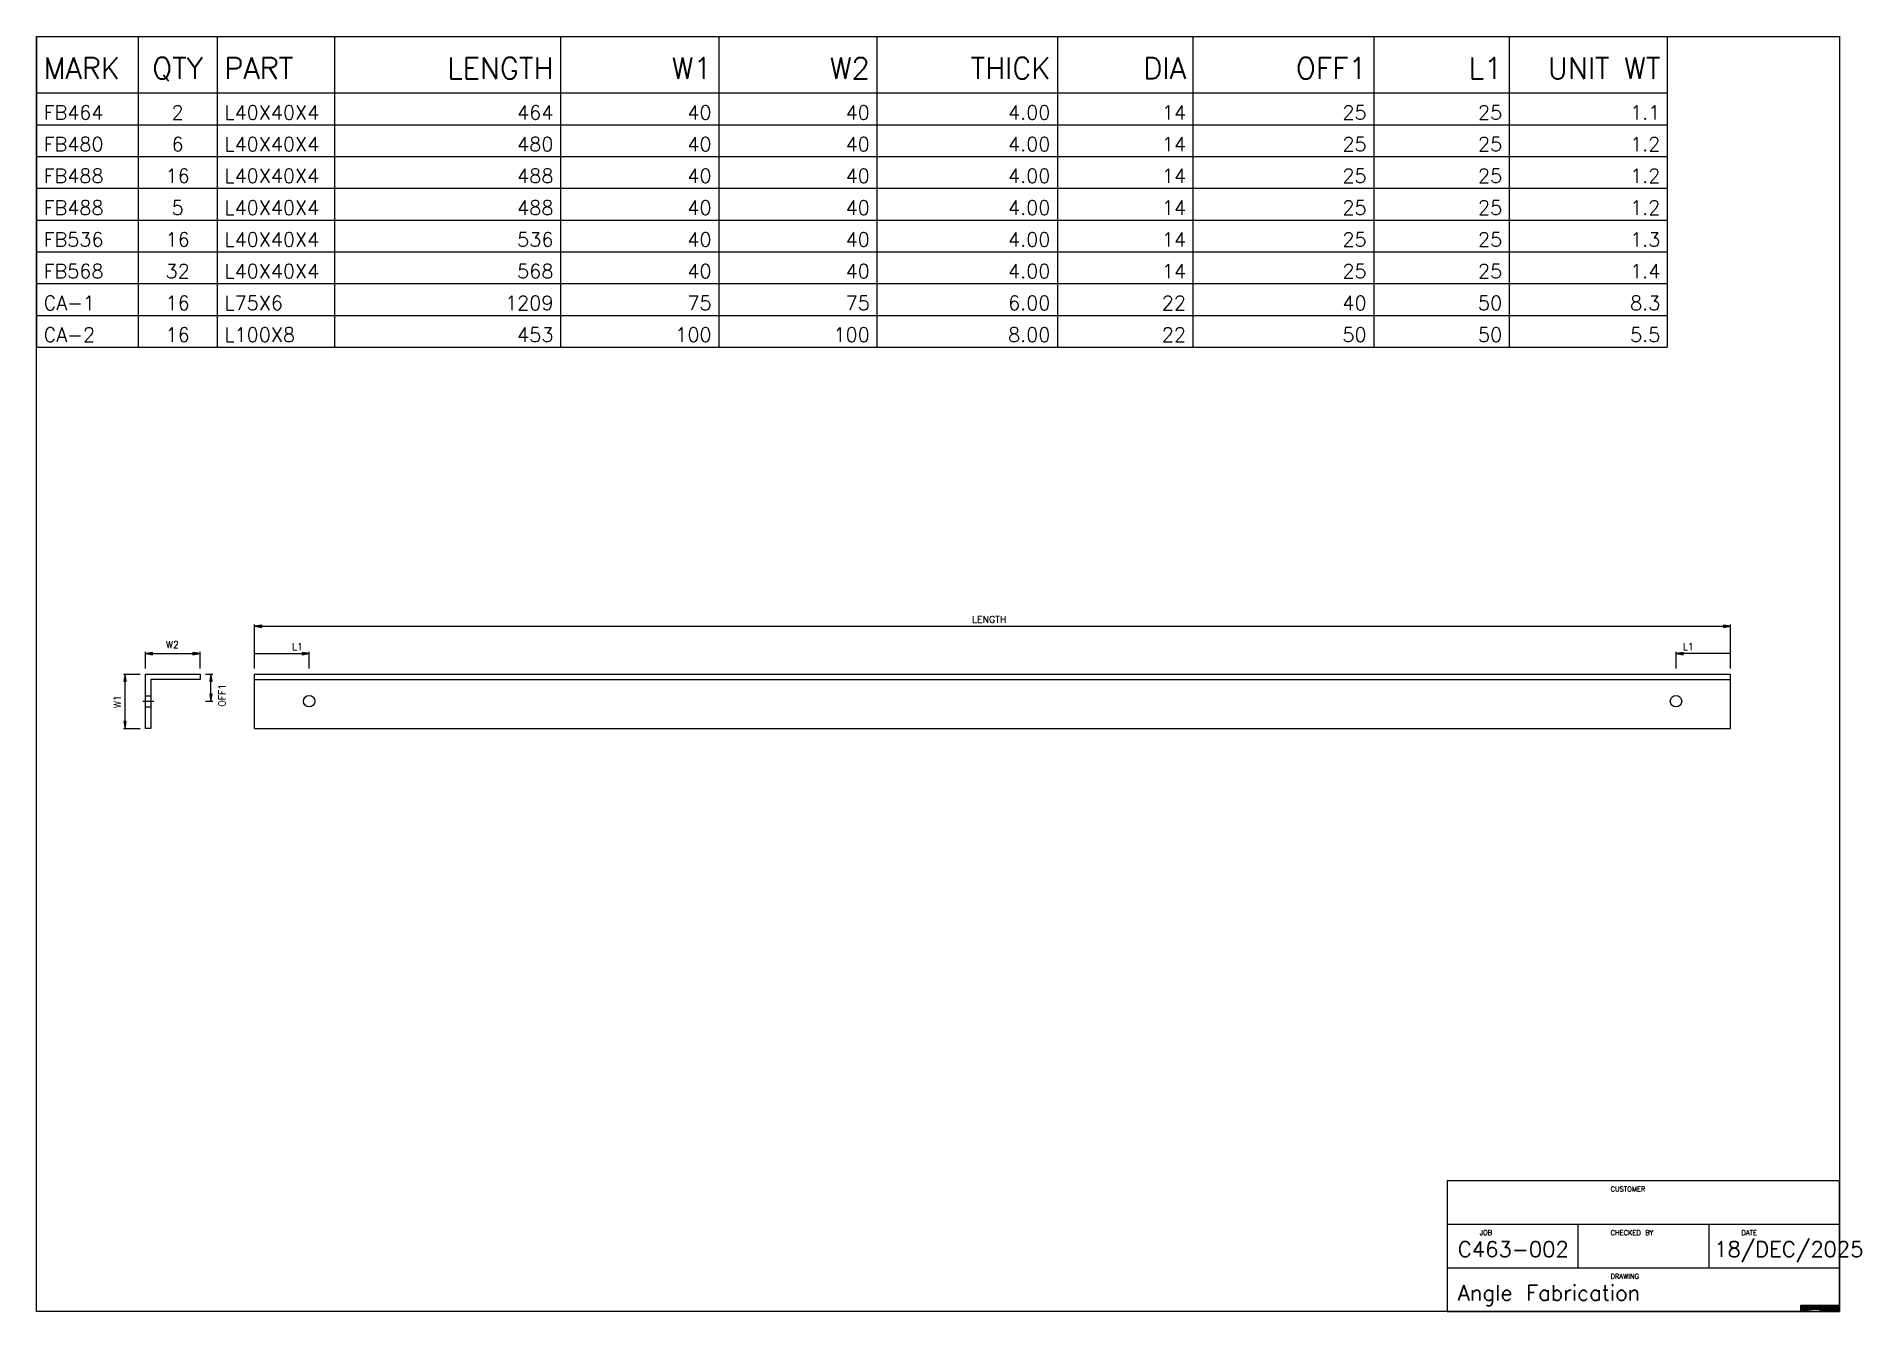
# Model space of a CAD drawing. Extents: x 0 to 425, y 0 to 297.
import ezdxf
from ezdxf.enums import TextEntityAlignment as Align

# ---------------------------------------------------------------- set-up
doc = ezdxf.new("R2010")
doc.units = 0
doc.header["$MEASUREMENT"] = 0
doc.linetypes.add('CONTIN', pattern=[0])
doc.layers.get('0').update_dxf_attribs({"linetype": 'CONTIN'})
for name, color, linetype in [('1', 7, 'CONTIN'), ('14', 7, 'CONTIN'), ('2', 7, 'CONTIN'), ('20', 7, 'CONTIN'), ('22', 7, 'CONTIN'), ('6', 4, 'CONTIN')]:
    doc.layers.add(name, color=color, linetype=linetype)
doc.styles.add('SIMPLEX', font='SIMPLEX')
doc.styles.get("Standard").update_dxf_attribs({"font": 'txt.shx'})

# ---------------------------------------------------------------- blocks, each defined once
blk = doc.blocks.new('ANGBORDR')
at = {"layer": '22'}
for p, q in [((0, 0), (0, 297)), ((0, 297), (420, 297)), ((420, 297), (420, 0)), ((420, 0), (0, 0))]:
    blk.add_line(p, q, dxfattribs=at)
blk = doc.blocks.new('ANGTITLE')
for p, q in [((0, 30.48), (91.44, 30.48)), ((0, 30.48), (0, 0)), ((91.44, 0), (91.44, 30.48)), ((0, 20.32), (91.44, 20.32)), ((30.48, 20.32), (30.48, 10.16)), ((60.96, 20.32), (60.96, 10.16)), ((0, 10.16), (91.44, 10.16)), ((0, 0), (91.44, 0))]:
    blk.add_line(p, q)
for s, height, p in [('CUSTOMER', 1.143, (38.1, 27.94)), ('JOB', 1.143, (7.62, 17.78)), ('CHECKED BY', 1.143, (38.1, 17.78)), ('DATE', 1.143, (68.58, 17.78)), ('C463-002', 3.607, (2.54, 12.7)), ('18/DEC/2025', 3.6068, (62.23, 12.7)), ('DRAWING', 1.143, (38.1, 7.62)), ('Angle Fabrication', 3.6068, (2.54, 2.54))]:
    blk.add_text(s, height=height).set_placement(p)
blk = doc.blocks.new('LOGO')
for p, q in [((-9, 0), (-9, 1.5)), ((-9, 1.5), (0, 1.5)), ((-9, 1.14), (0, 1.14)), ((-9, 0.86), (0, 0.86)), ((-9, 0.57), (0, 0.57)), ((-7.71, 0), (-7.71, 1.14)), ((-4.5, 0), (-4.5, 1.5)), ((-4.5, 0.29), (0, 0.29)), ((-2.93, 0.86), (-2.93, 0.57)), ((-2.5, 0.57), (-2.5, 0.29)), ((-1.5, 0.86), (-1.5, 0.57))]:
    blk.add_line(p, q)
at = {"layer": '14'}
for s, height, p in [('ADDRESS', 0.143, (-8.86, 0.07)), ('PROJECT', 0.143, (-8.86, 0.93)), ('ID', 0.143, (-8.86, 0.64)), ('PROJECT', 0.143, (-8.86, 0.36)), ('INFINITI SOLUTIONS', 0.214, (-8.86, 1.21)), ('Warehouse', 0.143, (-7.57, 0.36)), ('Vapi', 0.143, (-7.57, 0.07)), ('Proposed Warehouse', 0.143, (-7.57, 0.93)), ('C463-002', 0.143, (-7.57, 0.64)), ('Angle Fabrication', 0.143, (-4.36, 0.93)), ('DESIGN:', 0.143, (-4.36, 0.64)), ('DATE:', 0.143, (-4.36, 0.36)), ('18/DEC/2025', 0.143, (-3.76, 0.36)), ('VVJ', 0.143, (-3.5, 0.64)), ('DRAFT:', 0.143, (-2.79, 0.64)), ('SHEET', 0.143, (-2.36, 0.36)), ('CHECK:', 0.143, (-1.36, 0.64)), ('OF', 0.143, (-0.93, 0.36))]:
    blk.add_text(s, height=height, dxfattribs=at).set_placement(p)
blk = doc.blocks.new('ANGPLATE')
at = {"layer": '20'}
for p, q in [((0, 0), (128.37, 0)), ((0, 0), (0, -24.45)), ((0, 0), (0, -24.45)), ((8, 0), (8, -24.45)), ((14.22, 0), (14.22, -24.45)), ((23.47, 0), (23.47, -24.45)), ((41.25, 0), (41.25, -24.45)), ((53.7, 0), (53.7, -24.45)), ((66.14, 0), (66.14, -24.45)), ((80.37, 0), (80.37, -24.45)), ((91.03, 0), (91.03, -24.45)), ((105.26, 0), (105.26, -24.45)), ((115.93, 0), (115.93, -24.45)), ((128.37, 0), (128.37, -24.45)), ((0, -4.44), (128.37, -4.44)), ((0, -6.95), (128.37, -6.95)), ((0, -9.45), (128.37, -9.45)), ((0, -11.95), (128.37, -11.95)), ((0, -14.45), (128.37, -14.45)), ((0, -16.95), (128.37, -16.95)), ((0, -19.45), (128.37, -19.45)), ((0, -21.95), (128.37, -21.95)), ((0, -24.45), (128.37, -24.45)), ((0, -24.45), (128.37, -24.45))]:
    blk.add_line(p, q, dxfattribs=at)
at = {"layer": '1', "style": 'SIMPLEX'}
for s, height, p in [('MARK', 1.667, (0.56, -3.33)), ('PART', 1.667, (14.78, -3.33)), ('FB464', 1.111, (0.56, -6.53)), ('L40X40X4', 1.111, (14.78, -6.53)), ('FB480', 1.111, (0.56, -9.03)), ('L40X40X4', 1.111, (14.78, -9.03)), ('FB488', 1.111, (0.56, -11.53)), ('L40X40X4', 1.111, (14.78, -11.53)), ('FB488', 1.111, (0.56, -14.03)), ('L40X40X4', 1.111, (14.78, -14.03)), ('FB536', 1.111, (0.56, -16.53)), ('L40X40X4', 1.111, (14.78, -16.53)), ('FB568', 1.111, (0.56, -19.03)), ('L40X40X4', 1.111, (14.78, -19.03)), ('CA-1', 1.111, (0.56, -21.53)), ('L75X6', 1.111, (14.78, -21.53)), ('CA-2', 1.111, (0.56, -24.03)), ('L100X8', 1.111, (14.78, -24.03))]:
    blk.add_text(s, height=height, dxfattribs=at).set_placement(p)
for s, height, p in [('QTY', 1.667, (11.11, -3.33)), ('2', 1.11, (11.11, -6.53)), ('6', 1.11, (11.11, -9.03)), ('16', 1.111, (11.11, -11.53)), ('5', 1.11, (11.11, -14.03)), ('16', 1.111, (11.11, -16.53)), ('32', 1.111, (11.11, -19.03)), ('16', 1.111, (11.11, -21.53)), ('16', 1.111, (11.11, -24.03))]:
    blk.add_text(s, height=height, dxfattribs=at).set_placement(p, align=Align.CENTER)
for s, height, p in [('LENGTH', 1.667, (40.69, -3.33)), ('W1', 1.667, (53.14, -3.33)), ('W2', 1.667, (65.59, -3.33)), ('THICK', 1.667, (79.81, -3.33)), ('DIA', 1.667, (90.48, -3.33)), ('OFF1', 1.667, (104.7, -3.33)), ('L1', 1.667, (115.37, -3.33)), ('UNIT WT', 1.667, (127.82, -3.33)), ('464', 1.111, (40.69, -6.53)), ('40', 1.111, (53.14, -6.53)), ('40', 1.111, (65.59, -6.53)), ('4.00', 1.111, (79.81, -6.53)), ('14', 1.111, (90.48, -6.53)), ('25', 1.111, (104.7, -6.53)), ('25', 1.111, (115.37, -6.53)), ('1.1', 1.111, (127.82, -6.53)), ('480', 1.111, (40.69, -9.03)), ('40', 1.111, (53.14, -9.03)), ('40', 1.111, (65.59, -9.03)), ('4.00', 1.111, (79.81, -9.03)), ('14', 1.111, (90.48, -9.03)), ('25', 1.111, (104.7, -9.03)), ('25', 1.111, (115.37, -9.03)), ('1.2', 1.111, (127.82, -9.03)), ('488', 1.111, (40.69, -11.53)), ('40', 1.111, (53.14, -11.53)), ('40', 1.111, (65.59, -11.53)), ('4.00', 1.111, (79.81, -11.53)), ('14', 1.111, (90.48, -11.53)), ('25', 1.111, (104.7, -11.53)), ('25', 1.111, (115.37, -11.53)), ('1.2', 1.111, (127.82, -11.53)), ('488', 1.111, (40.69, -14.03)), ('40', 1.111, (53.14, -14.03)), ('40', 1.111, (65.59, -14.03)), ('4.00', 1.111, (79.81, -14.03)), ('14', 1.111, (90.48, -14.03)), ('25', 1.111, (104.7, -14.03)), ('25', 1.111, (115.37, -14.03)), ('1.2', 1.111, (127.82, -14.03)), ('536', 1.111, (40.69, -16.53)), ('40', 1.111, (53.14, -16.53)), ('40', 1.111, (65.59, -16.53)), ('4.00', 1.111, (79.81, -16.53)), ('14', 1.111, (90.48, -16.53)), ('25', 1.111, (104.7, -16.53)), ('25', 1.111, (115.37, -16.53)), ('1.3', 1.111, (127.82, -16.53)), ('568', 1.111, (40.69, -19.03)), ('40', 1.111, (53.14, -19.03)), ('40', 1.111, (65.59, -19.03)), ('4.00', 1.111, (79.81, -19.03)), ('14', 1.111, (90.48, -19.03)), ('25', 1.111, (104.7, -19.03)), ('25', 1.111, (115.37, -19.03)), ('1.4', 1.111, (127.82, -19.03)), ('1209', 1.111, (40.69, -21.53)), ('75', 1.111, (53.14, -21.53)), ('75', 1.111, (65.59, -21.53)), ('6.00', 1.111, (79.81, -21.53)), ('22', 1.111, (90.48, -21.53)), ('40', 1.111, (104.7, -21.53)), ('50', 1.111, (115.37, -21.53)), ('8.3', 1.111, (127.82, -21.53)), ('453', 1.111, (40.69, -24.03)), ('100', 1.111, (53.14, -24.03)), ('100', 1.111, (65.59, -24.03)), ('8.00', 1.111, (79.81, -24.03)), ('22', 1.111, (90.48, -24.03)), ('50', 1.111, (104.7, -24.03)), ('50', 1.111, (115.37, -24.03)), ('5.5', 1.111, (127.82, -24.03))]:
    blk.add_text(s, height=height, dxfattribs=at).set_placement(p, align=Align.RIGHT)
blk = doc.blocks.new('ARROW')
at = {"layer": '2'}
for p, q in [((0, 0), (-1.65, 0.28)), ((-1.65, 0.28), (-1.65, -0.28)), ((-1.65, -0.28), (0, 0))]:
    blk.add_line(p, q, dxfattribs=at)
blk = doc.blocks.new('CYAN_CRCL')
at = {"layer": '6'}
blk.add_circle((0, 0), 0.889, dxfattribs=at)
blk = doc.blocks.new('SPHOLE')
at = {"layer": '6', "xscale": 1.5, "yscale": 1.5, "zscale": 1.5}
blk.add_blockref('CYAN_CRCL', (0, 0), dxfattribs=at)
blk = doc.blocks.new('ANGPIECE')
at = {"layer": '1'}
for p, q in [((50.8, 154.85), (50.8, 160.01)), ((50.8, 159.61), (394.6, 159.61)), ((394.6, 154.85), (394.6, 160.01)), ((25.4, 149.77), (25.4, 153.66)), ((25.4, 153.26), (38.1, 153.26)), ((38.1, 149.77), (38.1, 153.66)), ((50.8, 149.77), (50.8, 154.85)), ((50.8, 149.77), (50.8, 154.85)), ((50.8, 153.26), (63.5, 153.26)), ((63.5, 149.77), (63.5, 153.66)), ((381.9, 149.77), (381.9, 153.66)), ((394.6, 153.26), (381.9, 153.26)), ((394.6, 149.77), (394.6, 154.85)), ((20.24, 148.5), (24.13, 148.5)), ((20.64, 135.8), (20.64, 148.5)), ((25.4, 135.8), (25.4, 148.5)), ((25.4, 148.5), (38.1, 148.5)), ((38.1, 147.23), (26.67, 147.23)), ((26.67, 147.23), (26.67, 135.8)), ((38.1, 148.5), (38.1, 147.23)), ((39.37, 148.5), (41.04, 148.5)), ((40.64, 142.15), (40.64, 148.5)), ((50.8, 148.5), (394.6, 148.5)), ((50.8, 135.8), (50.8, 148.5)), ((50.8, 147.23), (394.6, 147.23)), ((394.6, 135.8), (394.6, 148.5)), ((24.76, 142.15), (27.3, 142.15)), ((25.4, 143.42), (26.67, 143.42)), ((25.4, 140.88), (26.67, 140.88)), ((39.37, 142.15), (41.04, 142.15)), ((20.24, 135.8), (24.13, 135.8)), ((26.67, 135.8), (25.4, 135.8)), ((50.8, 135.8), (394.6, 135.8))]:
    blk.add_line(p, q, dxfattribs=at)
for p, rotation in [((50.8, 159.61), 180), ((25.4, 153.26), 180), ((381.9, 153.26), 180), ((20.64, 148.5), 90), ((40.64, 148.5), 90), ((40.64, 142.15), 270), ((20.64, 135.8), 270)]:
    blk.add_blockref('ARROW', p, dxfattribs=dict(at, rotation=rotation))
for name, p in [('ARROW', (394.6, 159.61)), ('ARROW', (38.1, 153.26)), ('ARROW', (63.5, 153.26)), ('SPHOLE', (63.5, 142.15)), ('SPHOLE', (381.9, 142.15))]:
    blk.add_blockref(name, p, dxfattribs=at)
at = {"layer": '1', "style": 'SIMPLEX'}
blk.add_text('W2', height=1.587, dxfattribs=at).set_placement((30.16, 154.53))
for s, p in [('OFF1', (44.01, 140.88)), ('W1', (19.62, 140.56))]:
    blk.add_text(s, height=1.587, rotation=90, dxfattribs=at).set_placement(p)
at = {"layer": '2', "style": 'SIMPLEX'}
for s, p in [('LENGTH', (217.94, 160.41)), ('L1', (59.53, 154.06)), ('L1', (383.49, 154.06))]:
    blk.add_text(s, height=1.587, dxfattribs=at).set_placement(p)

msp = doc.modelspace()

# ---------------------------------------------------------------- block references
at = {"xscale": 2.959224953971903, "yscale": 2.959224953971903, "zscale": 2.959224953971903}
msp.add_blockref('ANGPLATE', (0, 297), dxfattribs=at)
msp.add_blockref('ANGPIECE', (0, 0))
at = {"layer": '1'}
for name, p in [('ANGBORDR', (0, 0)), ('ANGTITLE', (328.559967, 0)), ('LOGO', (420, 0))]:
    msp.add_blockref(name, p, dxfattribs=at)

doc.saveas('drawing.dxf')
